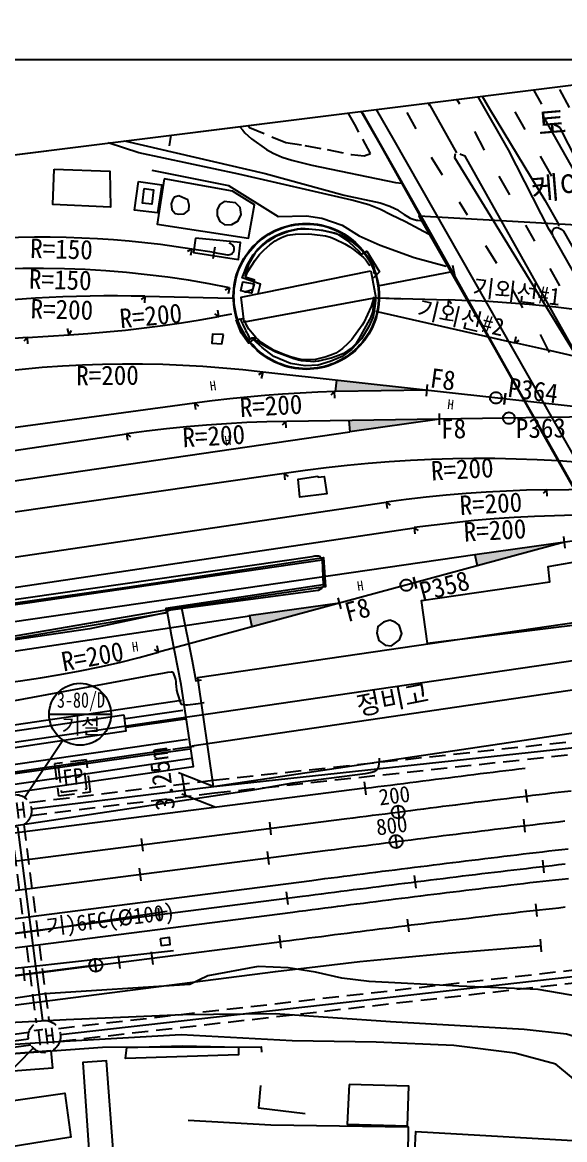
# Model space of a CAD drawing. Header units: millimetres. Extents: x 2406 to 3202, y 1103 to 1810.
# Drawn here: x 2753 to 2837, y 1451.7 to 1624.9 of the extents above; entities that cross this region are included whole.
import ezdxf
from ezdxf.enums import TextEntityAlignment as Align
from ezdxf.xclip import XClip

# ---------------------------------------------------------------- set-up
doc = ezdxf.new("R2010")
doc.units = ezdxf.units.MM
doc.header["$LTSCALE"] = 10
doc.header["$MEASUREMENT"] = 0
doc.header["$XCLIPFRAME"] = 2
doc.linetypes.add('DASHED', pattern=[0.75, 0.5, -0.25])
doc.linetypes.add('HIDDEN', pattern=[0.375, 0.25, -0.125])
for name, color, linetype in [('TD-MANH', 4, 'Continuous'), ('TN-CABL', 4, 'Continuous'), ('TN-LEAT', 3, 'Continuous'), ('TT-COMM-SYMB', 3, 'Continuous'), ('TZ-BASE', 253, 'Continuous'), ('TZ-CABL', 4, 'Continuous')]:
    doc.layers.add(name, color=color, linetype=linetype)
doc.layers.add('TX-PAPR', color=2, linetype='Continuous', plot=False)
doc.styles.get("Standard").update_dxf_attribs({"font": 'GulimChe.ttf'})
doc.styles.add('SYMBTEXT', font='GulimChe.ttf')
doc.linetypes.add('TRACKS', pattern='A,3.81,[130,ltypeshp.shx,S=6.35,R=0,X=0,Y=0],3.81', length=7.62)
doc.linetypes.add('ZIGZAG', pattern='A,0.0001,-0.2,[131,ltypeshp.shx,S=0.2,R=0,X=-0.2,Y=0],-0.4,[131,ltypeshp.shx,S=0.2,R=180,X=0.2,Y=0],-0.2', length=0.8001)

# ---------------------------------------------------------------- blocks, each defined once
blk = doc.blocks.new('JD-222')
at = {"layer": 'TZ-BASE'}
for points in [[(359.21, 119.74), (345.25, 121.28), (345.06, 119.53)], [(361.15, 115.26), (347.12, 115.05), (347.25, 113.3)], [(380.52, 96.17), (366.61, 94.21), (366.61, 94.21), (366.96, 92.5)], [(331.73, 84.77), (332.08, 83.05), (345.63, 86.72)]]:
    blk.add_hatch(color=256, dxfattribs=at).paths.add_polyline_path(points)
for p, q in [((322.79, 141.61), (322.13, 141.22)), ((322.79, 141.61), (322.55, 140.64)), ((326.23, 141.07), (322.79, 141.61)), ((326.09, 140.18), (326.37, 141.96)), ((326.23, 141.07), (328.3, 140.74)), ((363.57, 137.32), (363.23, 139.08)), ((351.6, 135.93), (363.4, 138.2)), ((328.62, 135.63), (327.96, 135.23)), ((328.62, 135.63), (328.38, 134.66)), ((315.48, 134.29), (314.91, 133.78)), ((315.48, 134.29), (315.43, 133.29)), ((329.06, 133.95), (315.48, 134.29)), ((351.49, 134.04), (362.52, 133.74)), ((351.49, 134.04), (355.47, 133.93)), ((362.52, 133.74), (362.45, 132.75)), ((362.52, 133.74), (363.03, 133.17)), ((326.96, 131.15), (326.78, 132.14)), ((351.24, 132.02), (372.82, 127.11)), ((326.96, 131.15), (326.33, 131.59)), ((328.93, 131.51), (326.96, 131.15)), ((297.28, 127.92), (303.75, 128.32)), ((303.75, 128.32), (303.51, 129.29)), ((303.75, 128.32), (304.15, 128.99)), ((297.28, 127.92), (296.76, 127.35)), ((297.28, 127.92), (297.32, 126.92)), ((372.82, 127.11), (373.04, 128.09)), ((372.82, 127.11), (373.47, 127.52)), ((333.78, 122.55), (333.12, 122.15)), ((333.78, 122.55), (333.54, 121.57)), ((442.79, 110.51), (333.78, 122.55)), ((345.06, 119.53), (345.25, 121.28)), ((345.06, 119.53), (345.25, 121.28)), ((345.06, 119.53), (345.25, 121.28)), ((344.84, 119.52), (344.31, 118.96)), ((344.84, 119.52), (344.87, 118.52)), ((359.21, 119.74), (345.06, 119.53)), ((359.11, 118.84), (359.31, 120.63)), ((371.38, 119.3), (371.18, 117.51)), ((371.18, 117.51), (371.38, 119.3)), ((323.2, 117.74), (145.26, 93.42)), ((323.21, 117.73), (323.35, 116.74)), ((323.21, 117.73), (323.82, 117.27)), ((361.17, 114.36), (361.14, 116.16)), ((337.3, 114.9), (336.77, 114.34)), ((337.3, 114.9), (337.32, 113.9)), ((395.18, 115.76), (337.52, 114.91)), ((347.12, 115.05), (347.25, 113.3)), ((361.15, 115.26), (347.25, 113.3)), ((184.11, 93.98), (312.64, 112.98)), ((199.44, 91.62), (347.25, 113.3)), ((312.64, 112.98), (312.79, 111.99)), ((312.64, 112.98), (313.26, 112.52)), ((337.07, 106.84), (195.42, 86.49)), ((337.07, 106.84), (337.21, 105.85)), ((337.07, 106.84), (337.69, 106.38)), ((377.75, 104.31), (377.23, 103.74)), ((377.75, 104.31), (417.08, 104.89)), ((377.75, 104.31), (377.8, 103.31)), ((204.28, 80.48), (352.88, 102.38)), ((352.88, 102.38), (353.02, 101.39)), ((352.88, 102.38), (353.5, 101.92)), ((413.75, 100.84), (366.61, 94.21)), ((167.07, 70.03), (357.2, 98.44)), ((357.2, 98.44), (357.35, 97.46)), ((357.2, 98.44), (357.82, 97.99)), ((380.64, 95.28), (380.39, 97.06)), ((380.52, 96.17), (317.61, 79.13)), ((366.61, 94.21), (129.44, 59.68)), ((366.61, 94.21), (366.96, 92.5)), ((357.6, 89.03), (357.12, 90.77)), ((357.12, 90.77), (357.6, 89.03)), ((457.43, 88.87), (286.31, 63.81)), ((457.43, 88.87), (286.31, 63.81)), ((457.43, 88.87), (286.31, 63.81)), ((345.63, 86.72), (331.62, 84.75)), ((345.4, 87.59), (345.87, 85.85)), ((125.87, 54.02), (331.73, 84.77)), ((331.73, 84.77), (332.08, 83.05)), ((317.61, 79.13), (317.43, 80.11)), ((317.61, 79.13), (316.97, 79.57)), ((382.79, 73.41), (322.8, 64.57)), ((382.79, 73.41), (322.8, 64.57)), ((382.79, 73.41), (322.8, 64.57)), ((286.97, 59.37), (319.47, 64.08)), ((286.97, 59.37), (319.47, 64.08)), ((286.97, 59.37), (319.47, 64.08)), ((319.82, 64.09), (323.15, 64.58)), ((319.82, 64.09), (323.15, 64.58)), ((319.82, 64.09), (323.15, 64.58)), ((326.07, 58.3), (320.69, 60.42)), ((321.23, 60.2), (321.76, 56.93)), ((349.48, 59.04), (349.73, 57.05)), ((349.6, 58.04), (108.44, 27.11)), ((374.48, 57.84), (374.72, 55.85)), ((326.48, 55.07), (321.22, 57.14)), ((354.63, 55.36), (354.88, 53.38)), ((156.38, 28.93), (346.8, 53.35)), ((334.79, 52.82), (335.04, 50.83)), ((371.65, 51.93), (372.64, 52.05)), ((372.64, 52.05), (373.64, 52.17)), ((373.64, 52.17), (374.63, 52.29)), ((374.15, 53.24), (374.39, 51.25)), ((374.63, 52.29), (375.62, 52.4)), ((375.62, 52.4), (376.62, 52.52)), ((376.62, 52.52), (377.61, 52.64)), ((377.61, 52.64), (378.6, 52.75)), ((378.6, 52.75), (379.6, 52.87)), ((379.6, 52.87), (380.59, 52.98)), ((314.95, 50.27), (315.21, 48.29)), ((354.29, 50.78), (354.54, 48.79)), ((357.76, 50.21), (358.75, 50.33)), ((358.75, 50.33), (359.74, 50.46)), ((359.74, 50.46), (360.73, 50.58)), ((360.73, 50.58), (361.73, 50.71)), ((361.73, 50.71), (362.72, 50.83)), ((362.72, 50.83), (363.71, 50.96)), ((363.71, 50.96), (364.7, 51.08)), ((364.7, 51.08), (365.7, 51.2)), ((365.7, 51.2), (366.69, 51.32)), ((366.69, 51.32), (367.68, 51.45)), ((367.68, 51.45), (368.67, 51.57)), ((368.67, 51.57), (369.67, 51.69)), ((369.67, 51.69), (370.66, 51.81)), ((370.66, 51.81), (371.65, 51.93)), ((343.87, 48.44), (344.86, 48.56)), ((344.86, 48.56), (345.85, 48.69)), ((345.85, 48.69), (346.85, 48.82)), ((346.85, 48.82), (347.84, 48.95)), ((347.84, 48.95), (348.83, 49.07)), ((348.83, 49.07), (349.82, 49.2)), ((349.82, 49.2), (350.81, 49.33)), ((350.81, 49.33), (351.8, 49.45)), ((351.8, 49.45), (352.8, 49.58)), ((352.8, 49.58), (353.79, 49.71)), ((353.79, 49.71), (354.78, 49.83)), ((354.78, 49.83), (355.77, 49.96)), ((355.77, 49.96), (356.76, 50.08)), ((356.76, 50.08), (357.76, 50.21)), ((-0.55, 4.27), (343.87, 48.44)), ((334.45, 48.24), (334.71, 46.25)), ((377.11, 46.93), (377.33, 44.95)), ((314.62, 45.69), (314.87, 43.71)), ((357.24, 44.54), (357.49, 42.55)), ((337.4, 42.01), (337.65, 40.03)), ((376.01, 40.15), (376.23, 38.16)), ((140.48, 13.48), (338.44, 38.87)), ((317.56, 39.47), (317.81, 37.48)), ((366.71, 38.06), (367.7, 38.18)), ((367.7, 38.18), (368.69, 38.3)), ((368.69, 38.3), (369.69, 38.42)), ((369.69, 38.42), (370.68, 38.53)), ((370.68, 38.53), (371.67, 38.65)), ((371.67, 38.65), (372.67, 38.76)), ((372.67, 38.76), (373.66, 38.88)), ((373.66, 38.88), (374.65, 38.99)), ((374.65, 38.99), (375.65, 39.1)), ((375.65, 39.1), (376.64, 39.21)), ((376.64, 39.21), (377.63, 39.32)), ((377.63, 39.32), (378.63, 39.43)), ((378.63, 39.43), (379.62, 39.54)), ((379.62, 39.54), (380.62, 39.65)), ((297.72, 36.92), (297.98, 34.94)), ((352.81, 36.36), (353.8, 36.48)), ((353.8, 36.48), (354.8, 36.61)), ((354.8, 36.61), (355.79, 36.73)), ((355.79, 36.73), (356.78, 36.86)), ((356.14, 37.78), (356.38, 35.8)), ((356.78, 36.86), (357.77, 36.98)), ((357.77, 36.98), (358.77, 37.1)), ((358.77, 37.1), (359.76, 37.22)), ((359.76, 37.22), (360.75, 37.34)), ((360.75, 37.34), (361.74, 37.47)), ((361.74, 37.47), (362.74, 37.59)), ((362.74, 37.59), (363.73, 37.71)), ((363.73, 37.71), (364.72, 37.83)), ((364.72, 37.83), (365.71, 37.94)), ((365.71, 37.94), (366.71, 38.06)), ((336.29, 35.27), (336.54, 33.28)), ((338.92, 34.59), (339.92, 34.72)), ((339.92, 34.72), (340.91, 34.85)), ((340.91, 34.85), (341.9, 34.98)), ((341.9, 34.98), (342.89, 35.1)), ((342.89, 35.1), (343.88, 35.23)), ((343.88, 35.23), (344.87, 35.36)), ((344.87, 35.36), (345.87, 35.48)), ((345.87, 35.48), (346.86, 35.61)), ((346.86, 35.61), (347.85, 35.73)), ((347.85, 35.73), (348.84, 35.86)), ((348.84, 35.86), (349.83, 35.99)), ((349.83, 35.99), (350.83, 36.11)), ((350.83, 36.11), (351.82, 36.24)), ((351.82, 36.24), (352.81, 36.36)), ((376.96, 32.69), (376.79, 34.68)), ((248.31, 22.97), (335.95, 34.21)), ((335.95, 34.21), (336.94, 34.34)), ((336.94, 34.34), (337.93, 34.47)), ((337.93, 34.47), (338.92, 34.59)), ((308.02, 29.62), (307.77, 31.61)), ((311.66, 30.09), (311.41, 32.07)), ((316.45, 32.72), (316.71, 30.74)), ((296.62, 30.18), (296.87, 28.19))]:
    blk.add_line(p, q, dxfattribs=at)
for points, elevation in [([(330.49, 170.94), (330.11, 170.48), (329.84, 170.07), (329.7, 169.79), (329.65, 169.65), (329.59, 169.46), (329.56, 169.31), (329.53, 169.12), (329.08, 164.7), (329.08, 164.34), (329.17, 163.27), (329.23, 162.9), (329.41, 162.21), (329.69, 161.49), (329.86, 161.15), (330.08, 160.77), (330.22, 160.58), (330.66, 160.03), (330.99, 159.66), (332.04, 158.69), (334.34, 157.05), (335.37, 156.47), (336.79, 155.86), (338.28, 155.38), (341.35, 154.64), (354.34, 151.93), (355.32, 151.82)], 53), ([(304.26, 167.77), (304.26, 167.76), (303.86, 163.61), (303.86, 162.54), (303.87, 162.33), (303.91, 162.01), (304.03, 161.51), (304.15, 161.19), (304.26, 160.95), (304.33, 160.84), (304.41, 160.73), (304.48, 160.65), (304.56, 160.57), (304.77, 160.4), (304.87, 160.33), (305.11, 160.19), (305.42, 160.04), (305.74, 159.92), (306.25, 159.78), (334.12, 153.35), (346.36, 149.99), (351.95, 148.77), (353.46, 148.26), (354.22, 147.93), (354.67, 147.68), (354.92, 147.51), (355.66, 146.98), (356.17, 146.66), (356.62, 146.43), (357.08, 146.25), (357.56, 146.12), (357.79, 146.08), (358.56, 146)], 46), ([(350.93, 137.88), (351.01, 137.98), (351.03, 138.03), (351.05, 138.09), (351.05, 138.17), (351.08, 138.42), (351.07, 138.52), (351.07, 138.59), (351.05, 138.7), (351.03, 138.78), (350.94, 139.02), (350.79, 139.35), (350.55, 139.76), (350.22, 140.22), (349.65, 140.9), (348.38, 142.13), (347.56, 142.78), (347.05, 143.12), (346.51, 143.42), (345.74, 143.75), (344.72, 144.1), (343.43, 144.42), (342.5, 144.55), (339.84, 144.79), (339.63, 144.77), (339.11, 144.7), (337.52, 144.34), (336.73, 144.07), (335.69, 143.64), (335.02, 143.28), (334.3, 142.79), (333.76, 142.37), (333.41, 142.04), (333.01, 141.59), (332.61, 141.02), (331.81, 139.71), (331.67, 139.43), (331.56, 139.21), (331.46, 138.94), (331.29, 138.39), (331.06, 137.49), (331.09, 137.34), (332.4, 136.92), (332.42, 136.89), (332.41, 136.82), (332.24, 135.46), (332.22, 135.43), (332.19, 135.39), (332.15, 135.36), (332.07, 135.31), (332.02, 135.29), (331.97, 135.27), (331.51, 135.12), (331.28, 135.04), (331.18, 135.01), (331.14, 135.01), (331.06, 135.01), (331.05, 134.97), (331.04, 134.94), (331.03, 134.83)], 45), ([(331.12, 137.44), (331.45, 138.12), (332.61, 139.92), (333.27, 140.77), (334, 141.51), (334.88, 142.27), (335.7, 142.89), (336.25, 143.22), (336.55, 143.38), (337.02, 143.57), (337.59, 143.75), (338.02, 143.83), (338.86, 143.94), (340.81, 143.99), (341.37, 143.95), (343.49, 143.68), (344.26, 143.44), (345, 143.15), (346.48, 142.44), (347.27, 141.96), (348.02, 141.42), (349.37, 140.32), (349.7, 139.98), (349.86, 139.78), (350.04, 139.5), (350.28, 139.15), (350.34, 139.09), (350.38, 139.06)], 44), ([(330.15, 130.83), (330.23, 130.81), (330.26, 130.79), (330.29, 130.75), (330.33, 130.69), (330.37, 130.61), (330.43, 130.5), (330.48, 130.34), (330.56, 130.16), (330.66, 129.93), (331.04, 129.17), (331.07, 129.08), (331.11, 129), (331.23, 128.75), (331.34, 128.54), (331.38, 128.47), (331.61, 128.04), (331.72, 127.8), (331.75, 127.71), (331.79, 127.67), (331.83, 127.68), (331.86, 127.71), (331.93, 127.78), (332.01, 127.83), (332.06, 127.86), (332.1, 127.87), (332.14, 127.87), (332.18, 127.88), (332.22, 127.88), (332.26, 127.87), (332.43, 127.84), (332.45, 127.81), (332.52, 127.7), (332.66, 127.54), (332.74, 127.46), (332.84, 127.38), (333.22, 127.13), (334.7, 126.24), (335.77, 125.71), (338.56, 124.64), (339.32, 124.44), (339.72, 124.37), (341.15, 124.23), (341.7, 124.2), (341.95, 124.23), (342.44, 124.3), (344.37, 124.77), (346.07, 125.38), (346.54, 125.61), (347, 125.89), (347.51, 126.27), (347.89, 126.62), (348.07, 126.82), (348.32, 127.15), (348.7, 127.72), (350.37, 130.68), (350.58, 131.13), (350.82, 131.86), (350.87, 132.14), (350.97, 133.06), (351.05, 134.12)], 45), ([(351.05, 134.2), (350.55, 132.72), (349.4, 130.22), (349.15, 129.82), (347.54, 127.61), (346.94, 126.96), (346.11, 126.19), (345.53, 125.78), (345.08, 125.51), (344.58, 125.28), (343.61, 124.91), (342.78, 124.69), (341.92, 124.53), (341.11, 124.45), (339.74, 124.53), (339.19, 124.63), (338.23, 124.85), (337.21, 125.22), (335.44, 125.95), (334.34, 126.62), (333.63, 127.11), (332.7, 127.93), (332.1, 128.57), (331.59, 129.23), (331.4, 129.55), (331.24, 129.85), (331.14, 130.09), (331.04, 130.33), (331.03, 130.4), (331.03, 130.46), (331.03, 130.5), (331.04, 130.57)], 44), ([(351.82, 62.69), (351.82, 62.61), (351.8, 62.23), (351.72, 61.48), (351.7, 61.43), (351.65, 61.27), (351.62, 61.21), (351.5, 61), (351.42, 60.89), (351.34, 60.8), (351.26, 60.74), (351.2, 60.7), (351.14, 60.66), (351.03, 60.62), (350.84, 60.54), (350.65, 60.49), (349.65, 60.29), (338.39, 58.83), (331.92, 57.68), (294.14, 52.03)], 45), ([(276.64, 68.19), (316.76, 75.61), (318.28, 75.89), (319.08, 76.05), (319.63, 76.12), (319.8, 76.07), (319.83, 76.05), (319.84, 76.02), (319.86, 75.98), (319.88, 75.95), (320.2, 75.08), (320.24, 74.93), (320.29, 74.61), (320.32, 74.26), (320.34, 73.85), (320.42, 73.25), (320.55, 72.68), (320.65, 72.36), (320.92, 71.54), (321.09, 71.16), (321.11, 71.13), (321.13, 71.1), (321.16, 71.08), (321.2, 71.07), (321.24, 71.06), (321.88, 71), (321.95, 70.99), (322.13, 70.98), (322.51, 71.02), (323.4, 71.16), (324.12, 71.25), (324.7, 71.36), (324.71, 71.36)], 45)]:
    blk.add_lwpolyline(points, dxfattribs=dict(at, elevation=elevation))
at = {"layer": 'TZ-BASE', "flags": 128}
for points, elevation in [([(301.47, 154), (310.08, 153.69), (310.18, 148.14), (301.24, 148.52), (301.47, 154)], 49.18), ([(315.37, 151.01), (316.86, 150.78), (316.58, 148.57), (315.13, 148.76), (315.37, 151.01)], 47.49), ([(185.87, 71.39), (204.84, 74.11), (233.62, 78.43), (277.69, 84.77), (341.41, 93.97), (341.82, 94.08), (342.07, 94.09), (342.38, 94.07), (342.6, 94), (342.78, 93.83), (343.01, 93.34), (343.32, 89.81), (343.24, 89.53), (343.11, 89.27), (342.89, 88.99), (342.35, 88.69), (319.47, 85.65), (319.09, 85.57), (318.86, 85.38), (318.7, 85.19), (277.25, 78.23), (212.58, 69.3), (159.33, 62.13)], 45), ([(300.94, 17.38), (301.19, 14.66), (286.22, 13.51), (286.07, 16.26), (300.94, 17.38)], 51.34)]:
    blk.add_lwpolyline(points, dxfattribs=dict(at, elevation=elevation))
at = {"layer": 'TZ-BASE', "linetype": 'Continuous', "elevation": 46.95, "flags": 128}
blk.add_lwpolyline([(314.51, 152.11), (318.12, 151.58), (317.47, 147.23), (313.89, 147.66), (314.51, 152.11)], dxfattribs=at)
at = {"layer": 'TZ-BASE', "flags": 128}
blk.add_lwpolyline([(326.07, 58.3), (387.41, 67.49), (384.82, 84.11), (323.66, 75.19)], close=True, dxfattribs=at)
at = {"layer": 'TZ-BASE', "linetype": 'DASHED', "ltscale": 5, "flags": 128}
blk.add_lwpolyline([(349.61, 58.04), (350.6, 58.17), (351.59, 58.3), (352.58, 58.43), (353.58, 58.55), (354.57, 58.68), (355.56, 58.81), (356.55, 58.93), (357.54, 59.06), (358.54, 59.19), (359.53, 59.31), (360.52, 59.44), (361.51, 59.57), (362.5, 59.69), (363.5, 59.82), (364.49, 59.94), (365.48, 60.07), (366.47, 60.19), (367.46, 60.32), (368.46, 60.44), (369.45, 60.56), (370.44, 60.69), (371.43, 60.81), (372.43, 60.93), (373.42, 61.05), (374.41, 61.18), (375.4, 61.3), (376.4, 61.42), (377.39, 61.54), (378.38, 61.66), (379.37, 61.78), (380.37, 61.89), (381.36, 62.01), (382.35, 62.13), (383.35, 62.25), (384.34, 62.36), (385.33, 62.48), (386.33, 62.59), (387.32, 62.71), (388.31, 62.82), (389.31, 62.93), (390.3, 63.04), (391.3, 63.16), (392.29, 63.27), (393.28, 63.37), (394.28, 63.48), (395.27, 63.59), (396.27, 63.7), (397.26, 63.8), (398.25, 63.91), (399.25, 64.01), (400.24, 64.12), (401.24, 64.22), (402.23, 64.32), (403.23, 64.42), (404.22, 64.52), (405.22, 64.62), (406.21, 64.71), (407.21, 64.81), (408.2, 64.91), (409.2, 65), (410.2, 65.09), (411.19, 65.18), (412.19, 65.27), (413.18, 65.36), (414.18, 65.45), (415.18, 65.54), (416.17, 65.62), (417.17, 65.71), (418.17, 65.79), (419.16, 65.87), (420.16, 65.95), (421.16, 66.03), (422.15, 66.11), (423.15, 66.19), (424.15, 66.26), (425.14, 66.34), (426.14, 66.41), (427.14, 66.48), (428.14, 66.55), (429.13, 66.62), (430.13, 66.68), (431.13, 66.75), (432.13, 66.81), (433.13, 66.87), (434.12, 66.93), (435.12, 66.99), (436.12, 67.05), (437.12, 67.1), (438.12, 67.16), (439.12, 67.21), (440.12, 67.26), (441.11, 67.31), (442.11, 67.35), (443.11, 67.4), (444.11, 67.44), (445.11, 67.48), (445.18, 67.49, -0.11863), (697.64, 17.45, -0.11863)], format="xyb", dxfattribs=at)
at = {"layer": 'TZ-BASE'}
for points in [[(346.8, 53.35), (347.79, 53.48), (348.79, 53.6), (349.78, 53.73), (350.77, 53.86), (351.76, 53.98), (352.75, 54.11), (353.74, 54.24), (354.74, 54.37), (355.73, 54.49), (356.72, 54.62), (357.71, 54.74), (358.7, 54.87), (359.7, 55), (360.69, 55.12), (361.68, 55.25), (362.67, 55.37), (363.67, 55.5), (364.66, 55.62), (365.65, 55.74), (366.64, 55.87), (367.63, 55.99), (368.63, 56.11), (369.62, 56.24), (370.61, 56.36), (371.6, 56.48), (372.6, 56.6), (373.59, 56.72), (374.58, 56.84), (375.58, 56.96), (376.57, 57.08), (377.56, 57.2), (378.55, 57.32), (379.55, 57.43), (380.54, 57.55), (381.53, 57.67)], [(139.91, 17.94), (341.37, 43.78), (342.37, 43.91), (343.36, 44.04), (344.35, 44.16), (345.34, 44.29), (346.33, 44.42), (347.33, 44.54), (348.32, 44.67), (349.31, 44.8), (350.3, 44.92), (351.29, 45.05), (352.29, 45.18), (353.28, 45.3), (354.27, 45.43), (355.26, 45.55), (356.25, 45.68), (357.25, 45.8), (358.24, 45.93), (359.23, 46.05), (360.22, 46.18), (361.22, 46.3), (362.21, 46.42), (363.2, 46.55), (364.19, 46.67), (365.18, 46.79), (366.18, 46.91), (367.17, 47.03), (368.16, 47.15), (369.16, 47.27), (370.15, 47.39), (371.14, 47.51), (372.13, 47.63), (373.13, 47.75), (374.12, 47.87), (375.11, 47.98), (376.11, 48.1), (377.1, 48.21), (378.09, 48.33), (379.09, 48.44), (380.08, 48.56), (381.07, 48.67)], [(140.19, 15.71), (339.91, 41.32), (340.9, 41.45), (341.89, 41.58), (342.88, 41.71), (343.88, 41.83), (344.87, 41.96), (345.86, 42.09), (346.85, 42.21), (347.84, 42.34), (348.84, 42.47), (349.83, 42.59), (350.82, 42.72), (351.81, 42.85), (352.8, 42.97), (353.8, 43.1), (354.79, 43.22), (355.78, 43.35), (356.77, 43.47), (357.76, 43.6), (358.76, 43.72), (359.75, 43.84), (360.74, 43.97), (361.73, 44.09), (362.73, 44.21), (363.72, 44.33), (364.71, 44.46), (365.7, 44.58), (366.7, 44.7), (367.69, 44.82), (368.68, 44.94), (369.68, 45.06), (370.67, 45.17), (371.66, 45.29), (372.65, 45.41), (373.65, 45.53), (374.64, 45.64), (375.63, 45.76), (376.63, 45.87), (377.62, 45.99), (378.61, 46.1), (379.61, 46.21), (380.6, 46.32)], [(338.44, 38.87), (339.43, 39), (340.43, 39.12), (341.42, 39.25), (342.41, 39.38), (343.4, 39.5), (344.39, 39.63), (345.39, 39.76), (346.38, 39.88), (347.37, 40.01), (348.36, 40.14), (349.35, 40.26), (350.35, 40.39), (351.34, 40.52), (352.33, 40.64), (353.32, 40.77), (354.31, 40.89), (355.31, 41.02), (356.3, 41.14), (357.29, 41.26), (358.28, 41.39), (359.28, 41.51), (360.27, 41.63), (361.26, 41.76), (362.25, 41.88), (363.25, 42), (364.24, 42.12), (365.23, 42.24), (366.22, 42.36), (367.22, 42.48), (368.21, 42.6), (369.2, 42.72), (370.2, 42.84), (371.19, 42.95), (372.18, 43.07), (373.18, 43.19), (374.17, 43.3), (375.16, 43.42), (376.16, 43.53), (377.15, 43.64), (378.14, 43.76), (379.14, 43.87), (380.13, 43.98), (381.12, 44.09)], [(307.9, 30.62), (294.31, 28.87), (270.33, 27.81)]]:
    blk.add_lwpolyline(points, dxfattribs=at)
at = {"layer": 'TZ-BASE', "elevation": 45.45}
blk.add_lwpolyline([(317.89, 34.69), (318.01, 33.66), (319.41, 33.82), (319.3, 34.92)], close=True, dxfattribs=at)
at = {"layer": 'TZ-BASE', "flags": 128}
blk.add_lwpolyline([(88.42, -23.01), (137.64, -6.77, -0.047823), (249.31, 18.56), (335.76, 29.65, -0.010937), (361.86, 32.42), (376.88, 33.68)], format="xyb", dxfattribs=at)
at = {"layer": 'TZ-BASE'}
for points in [[(378.6, 176.76, 53.26), (387.2, 160.98, 53.87), (388.91, 158.08, 54.02), (389.77, 157.25, 54.01), (393.97, 154.71, 53.95)], [(370.37, 175.77, 53.71), (376.96, 164.08, 53.75)], [(354, 173.78, 53.49), (359.62, 163.84, 53.54)], [(363.84, 156.54, 53.7), (354.14, 173.8, 53.63)], [(378.72, 143.76, 54.18), (378.16, 144.65, 54.18), (371.82, 157, 53.97), (365.55, 168.05, 53.87), (361.78, 174.73, 53.83)], [(362.42, 174.8, 53.82), (368.87, 163.35, 53.89), (377.47, 149.21, 54.1), (379.6, 145.49, 54.17), (379.56, 145.17, 54.17)], [(321.4, 22.97, 49.17), (335.7, 23.12, 49.66), (353.55, 21.89, 50.62), (374.27, 20.69, 51.61), (380.82, 20, 51.92), (384.68, 18.82, 52.19), (386.21, 17.88, 52.19), (389.53, 14.7, 52.23), (396.54, 2.2, 53.09), (404.44, -12.48, 53.69), (427.64, 6.18, 53.75), (429.07, 9.04, 53.75), (429.98, 11.99, 53.75), (430.32, 15.16, 53.75), (430.11, 17.91, 53.6), (429.63, 20.33, 53.58), (427.39, 24.37, 53.84), (419.7, 38.03, 54.33), (391.42, 87.71, 54.99), (357.85, 147.6, 54.01), (348.01, 164.94, 53.35), (345.58, 169.46, 52.97), (343.85, 172.56, 52.59)], [(427.54, 6.51, 54.19), (429.38, 10.04, 54.3), (430.11, 13.27, 54.3), (430.24, 17.19, 54.3), (429.51, 20.17, 54.3), (428.13, 23.03, 54.34), (419.43, 38.05, 56.15), (400.56, 71.68, 57.1), (378.07, 111.38, 57.03), (358.14, 146.75, 55.44), (352.21, 157.43, 54.65), (343.53, 172.52, 53.52)], [(404.44, -12.48, 53.69), (405.32, -13.25, 53.8), (406.05, -13.32, 53.8), (406.49, -13.17, 53.8), (411.87, -8.91, 53.8), (428.88, 4.12, 53.8), (431.18, 7.23, 53.72), (432.21, 9.87, 53.7), (432.69, 12.76, 53.6), (432.87, 15.75, 53.48), (432.49, 19.51, 53.48), (431.4, 22.47, 53.61), (428.63, 27.52, 53.81), (395.22, 86.27, 54.97), (354.15, 158.48, 53.46), (345.93, 172.81, 52.39)], [(362.77, 166.53, 53.61), (364.23, 164.14, 53.73)], [(379.72, 166.36, 53.67), (381.26, 163.58, 53.72)], [(356.07, 162.81, 53.34), (357.46, 160.25, 53.49)], [(374.44, 160.16, 54.02), (372.89, 162.91, 53.84)], [(360.1, 143.57, 45.35), (355.9, 145.84, 45.63), (353.59, 146.91, 45.7), (351.99, 147.73, 45.7), (350.2, 148.5, 45.7), (347.59, 149.18, 45.7), (330.07, 153.21, 45.88), (314.58, 156.54, 45.49), (306.5, 159.12, 45.19), (304.99, 159.57, 45.19), (302.63, 160.32, 45.19), (301.52, 160.91, 45.19), (300.22, 161.31, 45.19)], [(377.53, 161.87, 53.81), (377.6, 161.44, 53.81), (395.17, 130.34, 54.48), (379.86, 160.39, 53.87), (379.45, 160.69, 53.87), (378.97, 160.82, 53.87)], [(366.59, 159.82, 53.75), (368.06, 156.95, 53.75)], [(359.88, 155.87, 53.7), (361.55, 153.14, 53.61)], [(363.55, 156.36, 53.7), (363.49, 155.8, 53.7), (384.24, 121.95, 54.55), (365.11, 156, 53.71), (364.54, 156.25, 53.71), (364.34, 156.39, 53.71)], [(378.56, 152.92, 54.08), (376.79, 156.01, 54.05)], [(316.56, 153.84, 45.37), (328.48, 151.48, 45.37), (336.17, 146.68, 45.47), (340.56, 146.78, 45.47), (342.91, 146.42, 45.47), (346.06, 145.31, 45.47), (348.68, 143.69, 45.4), (351.95, 142.24, 45.38), (357.24, 140.3, 45.37), (362.16, 138.99, 45.35)], [(370.32, 152.91, 53.78), (371.98, 150.01, 53.84)], [(364.18, 148.95, 53.75), (365.44, 146.95, 53.84)], [(333.04, 134.76, 44.75), (333.4, 136.19, 44.75), (330.57, 137.16, 45.52), (331.33, 139.13, 45.55), (332.3, 140.75, 45.55), (333.55, 142, 45.55), (334.61, 142.84, 45.55), (335.9, 143.67, 45.61), (337.82, 144.42, 45.61), (339.45, 144.75, 45.61), (341.44, 144.72, 45.61), (343.03, 144.55, 45.61), (345.08, 144.08, 45.61), (347.11, 142.73, 45.61), (348.68, 141.26, 45.61), (349.02, 140.8, 45.61), (349.91, 141.31, 45.61), (351.87, 138.08, 45.61), (350.85, 137.12, 45.43)], [(374.45, 145.3, 53.98), (375.89, 142.86, 54.1)], [(368.26, 142.18, 53.89), (369.96, 139.42, 53.98)], [(378.26, 138.62, 54.17), (379.76, 135.92, 54.17)], [(332.43, 136.25, 47.86), (332.02, 134.78, 47.94), (330.37, 135.17, 47.94), (330.7, 136.54, 47.94), (332.43, 136.25, 47.86)], [(372.4, 135.42, 54.01), (374, 132.49, 54.17)], [(351.28, 134.16, 45.47), (351.13, 132.75, 45.47), (350.87, 131.14, 45.47), (350.15, 129.52, 45.47), (349.06, 127.71, 45.47), (347.51, 126.04, 45.47), (346.05, 124.96, 45.47), (344.23, 124.19, 45.47), (342.37, 123.63, 45.47), (340.32, 123.51, 45.47), (338.05, 123.89, 45.47), (335.49, 124.99, 45.47), (333.69, 126.36, 45.47), (332.27, 127.62, 45.46), (331.57, 127.05, 45.46), (330.44, 128.63, 45.46), (329.65, 130.66, 45.34)], [(329.65, 130.66, 45.34), (330.73, 130.85, 45.43)], [(376.72, 128.4, 54.24), (378.15, 125.59, 54.31)], [(342.31, 106.4, 47.35), (342.36, 106.26, 47.35), (343.28, 106.36, 47.35), (343.67, 103.66, 47.35), (339.5, 103.16, 47.37), (339.23, 105.95, 47.37), (342.31, 106.4, 47.35)], [(148.11, 35.96, 45.3), (189.27, 41.73, 45.23), (234.04, 48.46, 45.17), (292.99, 57.08, 45.09), (323.01, 61.44, 45.41), (321.12, 74.14, 45.37), (319.63, 81.78, 45.37), (318.94, 85.56, 45.39)], [(321.2, 86.04, 45.44), (322.84, 77.82, 45.44), (323.4, 74.71, 45.44), (324.26, 74.85, 45.44)], [(294.9, 64.77, 45.38), (190.46, 49.42, 45.5), (190.28, 51.07, 45.45), (190.11, 52.36, 45.29), (313.12, 70.5, 45.4), (321.16, 71.71, 45.59)], [(312.5, 68.88, 45.21), (321.39, 70.17, 45.45)], [(321.73, 68.76, 45.49), (312.66, 67.48, 45.21)], [(322.74, 62.64, 45.41), (303.52, 59.81, 45.24), (191.43, 43.55, 45.31), (190.97, 46.59, 45.31), (322.09, 65.65, 45.45)], [(322.45, 64.12, 45.45), (285.83, 58.95, 45.07), (191.13, 45.12, 45.41)], [(261.48, 31, 44.92), (269.02, 32.43, 44.86), (282.17, 33.87, 44.82), (299.33, 36.04, 44.81), (318.94, 39.01, 44.71)], [(205.53, 4.89, 45.47), (205.42, 6.02, 45.47), (207.3, 8.57, 45.47), (212.63, 12.63, 45.47), (220.56, 18.5, 45.46), (222.11, 19.3, 45.46), (224.07, 20.28, 45.46), (229.41, 21.26, 45.33), (233.57, 21.6, 45.33), (236.27, 22.24, 45.32), (253.08, 25.23, 45.24), (278.27, 28.35, 45.14), (297.82, 30.44, 44.96), (319.95, 32.89, 44.92)], [(427.94, 22.62, 53.37), (413.67, 23.33, 53.06), (390.66, 24.78, 52.03), (388.11, 25.05, 52.03), (384.55, 25.49, 51.88), (376.42, 26.87, 51), (364.16, 27.38, 50.36), (350.25, 28.08, 49.72), (346, 28.63, 49.72), (341.92, 29.57, 49.72), (337.68, 30.21, 49.69), (333.03, 30.44, 49.47), (325.26, 28.97, 49.1), (322.47, 27.65, 49.23)], [(322.47, 27.65, 49.23), (300.02, 26.21, 48.6), (289.16, 24.58, 47.8), (276.4, 23.41, 47.62), (264.03, 22.48, 47.05), (252.99, 21.31, 46.73), (241.23, 19.89, 46.67), (232.68, 19.21, 46.21), (228.04, 19.41, 46.1), (225.62, 19.06, 46.1), (217.04, 14, 46.08), (205.53, 4.89, 45.47)], [(204.53, 1.53, 45.59), (206.77, 1.4, 45.62), (209.27, 2, 45.84), (209.98, 2.6, 45.84), (215.37, 6.64, 45.86), (223.85, 11.54, 46.25), (229.43, 13.85, 46.56), (238.93, 16.26, 46.95), (248.33, 18.04, 47.29), (259.96, 19.53, 47.5), (277.92, 20.85, 47.93), (303.3, 22.2, 48.76), (321.4, 22.97, 49.17)], [(321.1, 19.84, 49.42), (298.48, 18.53, 48.7), (271.31, 16.71, 47.81), (247.06, 14.27, 47.17), (236.02, 12.18, 46.54), (228.96, 10.29, 46.51), (223.61, 7.89, 46.05), (216.76, 3.9, 45.96), (213.07, 0.67, 45.86), (211.04, -2.36, 45.82), (207.23, -8, 45.66), (204.46, -14.03, 45.59), (202.75, -19.77, 45.59), (202.44, -23.65, 45.59), (196.69, -56.57, 45.39)], [(308.09, -9.76, 50.78), (308.47, -9.98, 50.78), (309.04, -10.04, 50.78), (323.66, -8.46, 50.36), (332.06, -8.1, 50.36), (348.6, -8.69, 50.58), (373.11, -9.8, 53.31), (392.18, -10.05, 53.48), (393.25, -10.03, 53.48), (394.07, -9.56, 53.48), (394.24, -8.89, 53.48), (392.75, -5.57, 53.23), (385.8, 7.16, 52.2), (384.45, 9.11, 52.2), (383.08, 11.17, 52.2), (381.6, 13.28, 52.2), (379.17, 15.29, 51.98), (372.83, 17.01, 51.44), (363.38, 18.17, 50.91), (351.34, 18.69, 50.27), (338.3, 18.9, 49.84), (321.1, 19.84, 49.42)], [(321.31, 18.12, 51.53), (329.99, 17.92, 51.44), (329.99, 16.73, 51.88), (312.5, 16.15, 51.7), (312.68, 17.89, 51.52), (321.31, 18.12, 51.53)], [(306.99, -0.22, 51.95), (310.72, 0.02, 51.89), (309.57, 15.79, 51.59), (305.89, 15.54, 51.61), (306.99, -0.22, 51.95)], [(386.34, 3.21, 56.74), (385.78, -6.47, 56.59), (383.68, -6.59, 56.59), (383.29, -9.35, 56.43), (356.86, -7.96, 56.18), (357.5, 4.86, 55.69), (386.34, 3.21, 56.74)]]:
    blk.add_polyline3d(points, dxfattribs=at)
at = {"layer": 'TZ-BASE', "linetype": 'HIDDEN'}
blk.add_polyline3d([(333.04, 171.25, 54.04), (332.5, 170.8, 54.03), (332.17, 169.81, 54.03), (331.93, 167.91, 54.03), (331.47, 160.82, 54.03), (331.69, 160.45, 54.03), (337.32, 158.16, 54.13), (340.28, 157.67, 54.13), (343.76, 157.05, 54.13), (347.51, 156.28, 54.13), (349.5, 156.05, 54.13), (350.45, 156.45, 54.13), (348.04, 160.92, 54.38), (342.95, 169.59, 54.15), (340.87, 172.2, 54.12)], dxfattribs=at)
at = {"layer": 'TZ-BASE', "linetype": 'Continuous'}
for points in [[(313.98, 168.94, 50.74), (320.8, 167.91, 51.18), (319.29, 157.64, 51.02)], [(228.25, 2.38, 50.03), (227.06, 7.84, 50.03), (235.02, 10.29, 50.03), (242.37, 11.77, 50.04), (252.94, 13.07, 50.07), (263.65, 14.34, 50.11), (277.69, 15.63, 50.14), (308.92, 17.92, 50.8), (333.53, 17.96, 51.62), (333.58, 17.13, 51.62)], [(347.16, 12.16, 53.85), (346.82, 5.99, 53.85), (356.18, 5.73, 53.85), (356.4, 11.89, 53.85), (347.16, 12.16, 53.85)], [(286.14, 1.08, 51.58), (285.04, 8.21, 51.58), (303.1, 10.78, 51.58), (304.04, 3.97, 51.58), (286.14, 1.08, 51.58)], [(333.39, 11.96, 51.53), (333.09, 8.51, 51.51), (340.31, 7.65, 52.48)], [(322.23, 6.59, 51.03), (335.02, 5.88, 52.67), (356.3, 5.58, 52.33), (356.12, -8.13, 52.43), (325.83, -7.75, 52.39), (308.06, -9.78, 52.91)]]:
    blk.add_polyline3d(points, dxfattribs=at)
at = {"layer": 'TZ-BASE'}
for points in [[(318.49, 152.53, 46.93), (317.42, 145.49, 47.21), (331.54, 143.3, 47.35), (332.47, 148.5, 47.43), (329.06, 150.58, 47.43)], [(320.77, 149.86, 47.62), (320.11, 149.67, 47.72), (319.79, 149.21, 47.72), (319.59, 148.61, 47.72), (319.66, 147.76, 47.72), (320.17, 147.12, 47.72), (320.77, 147.05, 47.72), (321.58, 147.06, 47.72), (322.3, 147.63, 47.72), (322.38, 148.44, 47.72), (322.16, 149.26, 47.72)], [(327.8, 149.01, 47.72), (327.1, 148.52, 47.72), (326.72, 147.74, 47.72), (326.68, 146.81, 47.72), (327.11, 145.88, 47.72), (327.89, 145.39, 47.72), (328.97, 145.42, 47.72), (329.95, 145.98, 47.73), (330.43, 146.98, 47.73), (330.29, 148.05, 47.74), (329.56, 148.78, 47.74)], [(419.51, 37.94, 54.1), (461.43, 35.38, 53.88), (441.56, 70.18, 54.54), (419.19, 109.58, 54.75), (399.63, 144.35, 54.18), (357.94, 146.7, 53.91), (377.93, 111.8, 54.75), (400.05, 72.63, 54.67)], [(435.55, 47.16, 54.14), (435.87, 46.26, 54.13), (435.76, 45.77, 54.13), (435.35, 45.39, 54.13), (434.88, 45.44, 54.13), (434.37, 45.69, 54.13), (434.18, 45.85, 54.13), (378.73, 143.71, 54.18), (378.6, 144.16, 54.18), (378.7, 144.61, 54.18), (378.91, 144.87, 54.18), (379.3, 144.94, 54.18), (379.57, 144.91, 54.18), (380, 144.71, 54.18), (380.36, 144.41, 54.18)], [(323.36, 143.29, 46.44), (323.04, 141.11, 46.41), (330, 140.01, 45.91), (330.3, 142.65, 45.91)], [(350.5, 138.24, 45.32), (351.29, 134.05, 45.53), (330.9, 130.3, 45.53), (330.42, 134.19, 45.43)], [(327.66, 128.36, 45.6), (325.97, 128.45, 45.58), (325.86, 127.05, 45.58), (327.43, 126.94, 45.58)], [(145.69, 60.27, 45.57), (143.77, 63.79, 45.57), (164.23, 68.05, 45.5), (183.38, 70.76, 45.51), (204.16, 74.03, 45.53), (228.64, 77.41, 45.53), (313.08, 89.25, 45.55), (343.19, 93.8, 45.64), (343.48, 89.25, 45.64), (318.97, 85.72, 45.65), (318.9, 85.31, 45.64), (306.97, 82.74, 45.64), (246.95, 73.94, 45.64), (183.7, 65.44, 45.48)], [(392.98, 84.66, 49.46), (359.3, 80.5, 49.52), (358.38, 87.16, 49.43), (378.22, 90.06, 49.41), (377.97, 92.4, 49.41), (387.5, 94.06, 48.98)], [(146.27, 61.23, 43.75), (145.32, 63.43, 43.75), (145.29, 63.6, 43.75), (145.31, 63.74, 43.75), (169.02, 68.2, 43.88), (185.79, 70.6, 43.98), (203.19, 73.15, 44.03), (220.79, 75.97, 44.05), (243.62, 79.36, 44.05), (297.33, 86.8, 44.05), (342.98, 93.43, 44.21), (343.1, 89.56, 44.16), (318.75, 85.93, 44.12), (318.73, 85.63, 44.12), (294.17, 81.44, 44.03), (237.83, 73.2, 44.03)], [(323.66, 75.19, 54.75), (326.07, 58.3, 54.8), (387.41, 67.49, 55.12), (384.82, 84.11, 55.12)], [(353.44, 84.11, 54.3), (352.47, 83.8, 54.36), (351.61, 83.11, 54.38), (351.44, 82.08, 54.38), (351.74, 80.96, 54.38), (352.73, 80.23, 54.38), (353.69, 80.13, 54.38), (354.94, 81.05, 54.38), (355.29, 82.02, 54.38), (354.89, 83.32, 54.38), (354.29, 83.78, 54.38)], [(312.25, 69.45, 48.74), (312.54, 66.92, 48.74), (295.02, 64.26, 48.76), (294.66, 66.84, 48.76)]]:
    blk.add_polyline3d(points, close=True, dxfattribs=at)
for centre, radius in [((340.51, 134.29), 11.31), ((340.51, 134.29), 11.21), ((369.89, 118.56), 0.9), ((371.9, 115.42), 0.9), ((356.01, 89.53), 0.9), ((354.75, 54.37), 1), ((354.42, 49.79), 1), ((307.9, 30.62), 1)]:
    blk.add_circle(centre, radius, dxfattribs=at)
for centre, radius, start, end in [((299.29, -6.53), 150, 80.9878, 95.9574), ((328.44, 141.63), 0.9, 260.9878, 80.9878), ((298.83, -11.38), 150, 78.5467, 98.2448), ((310.44, -65.64), 200, 88.5578, 98.2448), ((357.25, -66.19), 200, 69.3917, 88.489), ((291.2, 327.93), 200, 273.5968, 280.2993), ((309.83, -71.69), 200, 93.5968, 98.2448), ((-70.31, -1823.18), 2000, 76.5445, 77.19923), ((313.2, -47.36), 171.15, 83.0935, 99.7662), ((350.81, -85.29), 204.9, 91.6093, 97.7449), ((340.48, -85.07), 200, 90.8501, 98.0028), ((367.43, -90.84), 200, 83.6973, 98.7322), ((380.72, -95.67), 200, 90.8501, 98.0028), ((385.05, -99.61), 200, 90.8501, 98.0028), ((273.69, 236.94), 163.81, 276.8186, 285.5508)]:
    blk.add_arc(centre, radius, start, end, dxfattribs=at)
for points in [[(321.62, 59.05), (321.23, 58.99), (321.23, 60.2)], [(321.37, 58.08), (321.77, 58.15), (321.76, 56.93)]]:
    blk.add_solid(points, dxfattribs=at)
for s, height, rotation, p in [('R=150', 3, 358.617, (297.7, 140.25)), ('R=150', 3, 358.617, (297.52, 135.49)), ('기외선#1', 2.7, 353.3693, (366.16, 134.42)), ('R=200', 3, 358.617, (297.76, 130.89)), ('기외선#2', 2.7, 346.8952, (357.5, 131.18)), ('R=200', 3, 5.3522, (311.73, 129.34)), ('R=200', 3, 0.495, (304.88, 120.51)), ('F8', 3, 352.2573, (359.55, 120.21)), ('H', 1.5, 8.4375, (325.68, 119.63)), ('P364', 3, 352.2573, (371.61, 118.74)), ('R=200', 3, 3.2747, (330.29, 115.57)), ('H', 1.5, 353.6816, (362.31, 116.84)), ('R=200', 3, 3.2985, (321.42, 110.89)), ('F8', 3, 0.9691, (361.42, 112.25)), ('P363', 3, 0.9691, (373, 112.31)), ('H', 1.5, 8.4375, (327.98, 111.12)), ('R=200', 3, 3.2985, (359.92, 105.73)), ('R=200', 3, 3.2985, (364.35, 100.39)), ('R=200', 3, 3.2985, (364.99, 96.27)), ('H', 1.5, 8.4375, (348.5, 88.63)), ('P358', 3, 14.5915, (358.53, 86.97)), ('F8', 3, 14.5915, (346.92, 83.8)), ('R=200', 3, 10.2313, (302.88, 76.15)), ('H', 1.5, 8.4375, (313.62, 79.18)), ('3.25m', 3, 97.5636, (320.21, 54.86)), ('200', 2.5, 7.2734, (351.91, 55.38)), ('800', 2.5, 7.2469, (351.5, 50.74))]:
    blk.add_text(s, height=height, rotation=rotation, dxfattribs=at).set_placement(p)
at = {"layer": 'TZ-BASE', "linetype": 'Continuous'}
blk.add_text('정비고', height=3, rotation=11.1742, dxfattribs=at).set_placement((348.6, 69.29))
blk = doc.blocks.new('TTTW101-2')
blk.add_line((-6, 0), (6, 0))
blk.add_circle((0, 0), 6)
at = {"style": 'SYMBTEXT'}
for tag, p in [('TTTW_TITLE_1', (0.17, 2.77)), ('TTTW_TITLE_2', (0.17, -2.31))]:
    blk.add_attdef(tag, text='', height=3, dxfattribs=at).set_placement(p, align=Align.MIDDLE_CENTER)
blk = doc.blocks.new('JD-FJF6')
at = {"layer": 'TZ-BASE'}
blk.add_lwpolyline([(287.94, 126.08), (293.89, 134.97)], dxfattribs=at)
at = {"layer": 'TZ-BASE', "flags": 128}
blk.add_lwpolyline([(289.29, 87.22), (281.79, 79.59)], dxfattribs=at)
at = {"layer": 'TZ-BASE'}
ref = blk.add_blockref('TTTW101-2', (296.56, 138.96), dxfattribs=dict(at, xscale=0.7999999999759675, yscale=0.7999999999759675, zscale=0.7999999999759675, rotation=8.393036539132272e-10))
ref.add_attrib('TTTW_TITLE_1', '3-80/D', dxfattribs={"layer": '0', "height": 2.4, "style": 'SYMBTEXT', "width": 0.8}).set_placement((296.7, 141.18), align=Align.MIDDLE_CENTER)
ref.add_attrib('TTTW_TITLE_2', '기설', dxfattribs={"layer": '0', "height": 2.4, "style": 'SYMBTEXT'}).set_placement((296.7, 137.11), align=Align.MIDDLE_CENTER)
blk = doc.blocks.new('A$C0B570958')
at = {"layer": 'TD-MANH', "linetype": 'HIDDEN'}
blk.add_circle((8.85, 2.5), 2.5, dxfattribs=at)
at = {"layer": 'TD-MANH', "style": 'SYMBTEXT'}
blk.add_attdef('TZMH_TITLE', text='', height=2.5, dxfattribs=at).set_placement((8.85, 2.5), align=Align.MIDDLE_CENTER)

msp = doc.modelspace()

# ---------------------------------------------------------------- linework, layer by layer
at = {"layer": 'TN-CABL', "linetype": 'ZIGZAG', "ltscale": 0.5}
msp.add_lwpolyline([(2752.21, 1500.2), (2756.07, 1470.16)], dxfattribs=at)
at = {"layer": 'TX-PAPR'}
msp.add_lwpolyline([(2465.34, 1378.68), (2441.17, 1567.15), (2640.68, 1590.46), (2839.6, 1615.37, -0.053495), (2986.04, 1615.47, -0.055388), (3128.88, 1584.01, -0.026561), (3196.53, 1556.94), (3116.56, 1384.59, 0.026492), (3067.76, 1404.11, 0.055388), (2965.91, 1426.54, 0.052749), (2861.48, 1426.62), (2663.51, 1401.84), (2465.34, 1378.68)], format="xyb", dxfattribs=at)
msp.add_lwpolyline([(2405.89, 1103.05), (3201.89, 1103.05), (3201.89, 1619.05), (2405.89, 1619.05)], close=True, dxfattribs=at)
at = {"layer": 'TZ-CABL', "linetype": 'HIDDEN'}
for points in [[(2754.05, 1503.95), (2782.5, 1507.42), (2839.33, 1513.57), (2845.43, 1513.94), (2859.65, 1514.79), (2878.3, 1515.35), (2901.61, 1515.46), (2930.57, 1514.9), (2952.61, 1514.96), (2972.68, 1514.02), (2985.22, 1513.24, -0.004247), (2999.62, 1512.11, -0.004164)], [(2754.29, 1501.97), (2782.73, 1505.44), (2839.5, 1511.58), (2845.55, 1511.94), (2859.74, 1512.79), (2878.33, 1513.35), (2901.59, 1513.46), (2930.55, 1512.9), (2952.56, 1512.96), (2972.57, 1512.02), (2985.09, 1511.24, -0.004202), (2999.3, 1510.13, -0.004162)], [(2758.54, 1468.96), (2848.65, 1479.19), (2882.2, 1482.14, -0.013402), (2919.41, 1484.34, -0.013315)], [(2758.78, 1466.97), (2848.85, 1477.2), (2882.38, 1480.15, -0.013376), (2919.41, 1482.34, -0.013314)]]:
    msp.add_lwpolyline(points, format="xyb", dxfattribs=at)
at = {"layer": 'TZ-CABL', "linetype": 'TRACKS', "ltscale": 0.025}
for points in [[(2754.38, 1502.99), (2782.62, 1506.43), (2839.41, 1512.57), (2845.49, 1512.94), (2859.69, 1513.79), (2878.31, 1514.35), (2901.6, 1514.46), (2930.56, 1513.9), (2952.58, 1513.96), (2972.62, 1513.02), (2985.16, 1512.24, -0.004163), (2999.25, 1511.14, -0.01111)], [(2758.87, 1467.99), (2848.75, 1478.2), (2882.29, 1481.15, -0.013314), (2919.2, 1483.33, -0.013314)]]:
    msp.add_lwpolyline(points, format="xyb", dxfattribs=at)
at = {"layer": 'TZ-CABL', "linetype": 'HIDDEN'}
for points in [[(2762.91, 1510.59), (2757.94, 1509.98), (2758.55, 1505.02), (2763.51, 1505.63)], [(2762.47, 1510.03), (2758.5, 1509.55), (2758.98, 1505.58), (2762.96, 1506.06)]]:
    msp.add_lwpolyline(points, close=True, dxfattribs=at)
for points in [[(2751.19, 1500.28), (2755.1, 1469.83)], [(2753.18, 1500.54), (2757.08, 1470.08)]]:
    msp.add_lwpolyline(points, dxfattribs=at)
at = {"layer": 'TZ-CABL'}
for points in [[(2666.51, 1456.46), (2753.98, 1468.37)], [(2666.78, 1454.48), (2754.25, 1466.39)]]:
    msp.add_lwpolyline(points, dxfattribs=at)
at = {"layer": 'TZ-CABL', "linetype": 'TRACKS', "ltscale": 0.025}
msp.add_lwpolyline([(2666.85, 1455.5), (2753.91, 1467.35)], dxfattribs=at)

# ---------------------------------------------------------------- block references
at = {"layer": 'TD-MANH', "rotation": 6.954756101302088}
for p in [(2743.41, 1499.13), (2747.9, 1464.13)]:
    msp.add_blockref('A$C0B570958', p, dxfattribs=at).add_auto_attribs({'TZMH_TITLE': 'TH'})
at = {"layer": 'TZ-BASE'}
ref = msp.add_blockref('JD-222', (2456.44, 1448.12), dxfattribs=at)
XClip(ref).set_block_clipping_path([(8.9051011275, -69.4357209567), (-15.2658876471, 119.0326644973), (184.2449980922, 142.3416943764), (383.1604636192, 167.2458469078), (529.6003272401, 167.3541386802), (672.4431654395, 135.8893160824), (740.0938599939, 108.8227985653), (660.1282351947, -63.5301071477), (611.3286590552, -44.013482977), (509.4697626138, -21.5764315509), (405.0398606937, -21.4981905805), (207.0711708519, -46.2838070994)])
msp.add_blockref('JD-FJF6', (2465.34, 1378.68), dxfattribs=at)

# ---------------------------------------------------------------- texts
at = {"layer": 'TN-LEAT'}
msp.add_text('기)6FC(%%C100)', height=2.5, rotation=7, dxfattribs=at).set_placement((2766.72, 1484.64), align=Align.CENTER)
at = {"layer": 'TT-COMM-SYMB'}
msp.add_text('EP', height=2.5, rotation=6.9548, dxfattribs=at).set_placement((2760.84, 1507.94), align=Align.MIDDLE)
at = {"layer": 'TZ-BASE'}
for s, p in [('토      공     구      간', (2860.73, 1611.52)), ('케이블덕트 : 246m(토목시공)', (2861.58, 1601.56))]:
    msp.add_text(s, height=3.5, rotation=4.8792, dxfattribs=at).set_placement(p, align=Align.MIDDLE_CENTER)

doc.saveas('drawing.dxf')
